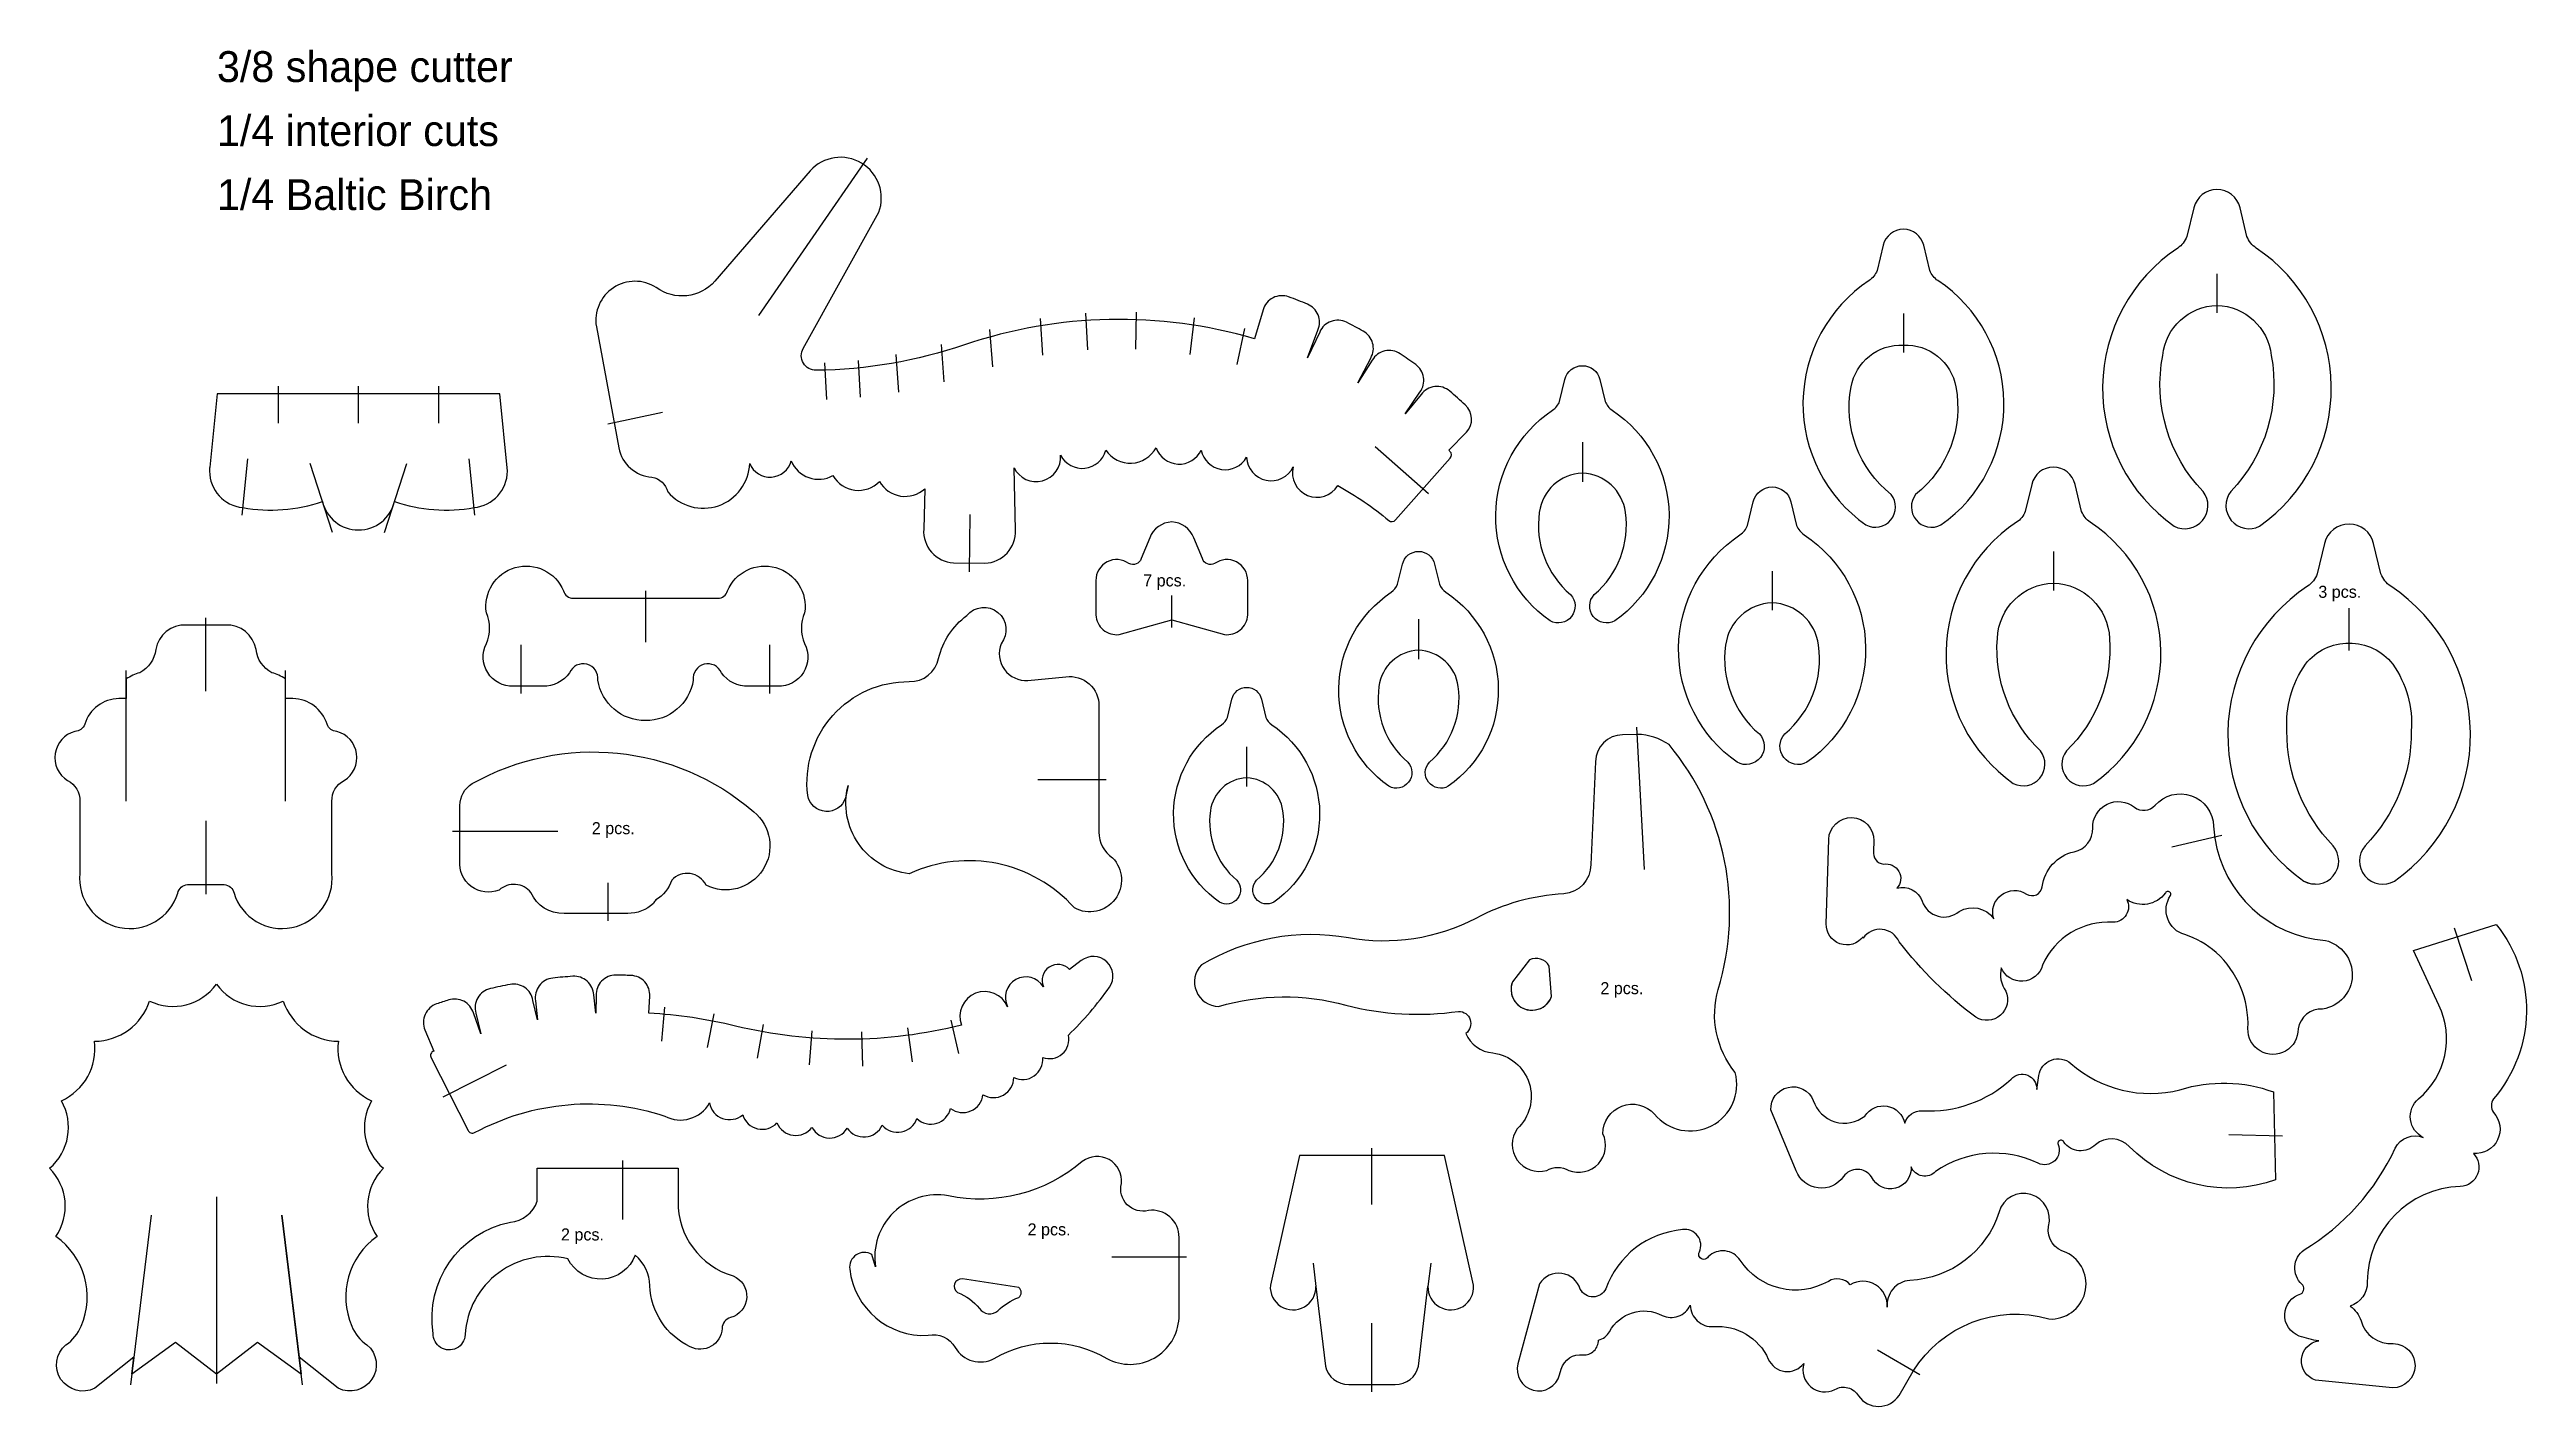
# Model space of a CAD drawing. Extents: x 18 to 582, y 5 to 215.
# Drawn here: x 17.6 to 80.9, y 4.8 to 39.5 of the extents above; entities outside this region: 3.
import ezdxf

# ---------------------------------------------------------------- set-up
doc = ezdxf.new("R2010")
doc.units = 0
doc.layers.get('0').update_dxf_attribs({"linetype": 'CONTINUOUS'})
for name, color, linetype in [('GLOBALSHEETSTOCK', 131, 'CONTINUOUS'), ('QUANTITY', 3, 'CONTINUOUS'), ('ROUTE_T79Z0_244', 4, 'CONTINUOUS'), ('SHAPE_Z0_25C', 2, 'CONTINUOUS'), ('TEMP', 7, 'CONTINUOUS')]:
    doc.layers.add(name, color=color, linetype=linetype)

# ---------------------------------------------------------------- blocks, each defined once
blk = doc.blocks.new('*U0')
at = {"layer": 'ROUTE_T79Z0_244'}
for p, q in [((55.423, 16.222), (54.985, 15.66)), ((55.985, 15.285), (55.923, 16.066))]:
    blk.add_line(p, q, dxfattribs=at)
for centre, radius, start, end in [((55.593, 15.888), 0.375, 28.37648, 116.96767), ((55.485, 15.473), 0.534, 159.44395, 339.44395)]:
    blk.add_arc(centre, radius, start, end, dxfattribs=at)

msp = doc.modelspace()

# ---------------------------------------------------------------- linework, layer by layer
at = {"layer": 'ROUTE_T79Z0_244', "linetype": 'CONTINUOUS'}
for p, q in [((35.742, 32.685), (38.519, 36.696)), ((72.974, 33.748), (72.974, 32.749)), ((41.716, 31.372), (41.644, 32.325)), ((42.993, 31.667), (42.936, 32.608)), ((44.142, 31.805), (44.096, 32.737)), ((45.374, 31.825), (45.384, 32.762)), ((46.76, 31.688), (46.872, 32.62)), ((47.955, 31.432), (48.153, 32.349)), ((64.969, 32.735), (64.969, 31.736)), ((39.241, 31.683), (39.31, 30.727)), ((40.399, 31.94), (40.472, 30.987)), ((37.421, 31.473), (37.473, 30.537)), ((38.278, 31.53), (38.33, 30.593)), ((23.475, 30.878), (23.475, 29.93)), ((25.522, 29.93), (25.522, 30.878)), ((27.569, 30.878), (27.569, 29.93)), ((52.841, 28.124), (51.483, 29.326)), ((56.772, 29.45), (56.772, 28.431)), ((22.55, 27.578), (22.694, 29.024)), ((24.857, 27.139), (24.288, 28.899)), ((26.188, 27.139), (26.756, 28.899)), ((28.496, 27.578), (28.351, 29.024)), ((41.13, 27.602), (41.114, 26.134)), ((68.799, 26.656), (68.799, 25.658)), ((61.615, 26.152), (61.615, 25.153)), ((46.288, 24.714), (46.288, 25.533)), ((52.589, 24.926), (52.589, 23.907)), ((76.349, 24.127), (76.349, 25.205)), ((29.674, 23.024), (29.674, 24.274)), ((36.028, 23.024), (36.028, 24.274)), ((58.36, 18.535), (58.162, 22.171)), ((48.2, 21.669), (48.2, 20.65)), ((71.823, 19.11), (73.1, 19.413)), ((33.269, 14.149), (33.346, 15.02)), ((34.436, 13.986), (34.601, 14.845)), ((35.858, 14.575), (35.701, 13.715)), ((40.648, 14.687), (40.846, 13.835)), ((37.098, 14.416), (37.032, 13.543)), ((38.366, 14.389), (38.394, 13.514)), ((39.543, 14.486), (39.658, 13.619)), ((29.295, 13.537), (27.678, 12.716)), ((21.896, 10.175), (21.896, 5.406)), ((44.755, 8.637), (46.66, 8.637)), ((49.899, 8.477), (49.969, 7.884)), ((52.9, 8.477), (52.829, 7.884)), ((64.303, 6.263), (65.386, 5.632))]:
    msp.add_line(p, q, dxfattribs=at)
at = {"layer": 'ROUTE_T79Z0_244'}
for p, q in [((31.887, 29.916), (33.289, 30.209)), ((32.851, 25.649), (32.851, 24.336)), ((21.626, 23.087), (21.626, 24.962)), ((19.595, 20.275), (19.595, 23.618)), ((23.657, 20.275), (23.657, 23.618)), ((42.867, 20.831), (44.616, 20.831)), ((21.626, 19.775), (21.626, 17.9)), ((27.927, 19.508), (30.614, 19.508)), ((31.896, 17.225), (31.896, 18.195)), ((79.028, 17.046), (79.473, 15.702)), ((51.399, 9.978), (51.399, 11.416)), ((74.644, 11.724), (73.274, 11.757)), ((32.275, 9.59), (32.275, 11.1)), ((20.225, 9.706), (19.7, 5.369)), ((51.399, 5.197), (51.399, 6.946))]:
    msp.add_line(p, q, dxfattribs=at)
for points in [[(54.985, 15.66, 1), (55.985, 15.285), (55.923, 16.066, 0.40703), (55.423, 16.222), (54.985, 15.66)], [(40.942, 8.075, 0.792033), (40.817, 7.731, -0.128281), (41.38, 7.325, 0.457427), (41.848, 7.263, -0.098324), (42.38, 7.606, 0.501339), (42.38, 7.856), (40.942, 8.075)]]:
    msp.add_lwpolyline(points, format="xyb", dxfattribs=at)
msp.add_lwpolyline([(24.092, 5.369), (23.568, 9.706), (24.006, 6.081)], dxfattribs=at)
at = {"layer": 'SHAPE_Z0_25C'}
for points in [[(52.25, 30.168), (52.625, 30.727, 0.418107), (52.516, 31.43, 0.008873), (52.12, 31.705, 0.434576), (51.408, 31.538), (51.041, 30.96), (51.369, 31.595, 0.41783), (51.178, 32.28, 0.008877), (50.753, 32.507, 0.43474), (50.066, 32.258), (49.752, 31.601), (50.02, 32.31, 0.417669), (49.751, 32.969, 0.009479), (49.272, 33.156, 0.434072), (48.619, 32.827), (48.401, 32.085), (48.401, 32.085, 0.154452), (40.998, 31.931, -0.078798), (37.209, 31.281, -0.580401), (36.879, 31.842), (38.807, 35.316, 0.827224), (37.054, 36.375), (34.624, 33.555, -0.384739), (33.125, 33.395, 0.650774), (31.596, 32.391), (32.167, 29.299, 0.334626), (33.013, 28.551, -0.301455), (33.42, 28.177, 0.68369), (35.512, 28.901, 0.715582), (36.574, 28.967, 0.45296), (37.638, 28.594, 0.498066), (38.825, 28.441, 0.481092), (39.982, 28.257), (39.954, 27.226, 0.415015), (40.714, 26.363), (41.518, 26.354, 0.415015), (42.297, 27.2), (42.262, 28.794, 0.828817), (43.449, 29.11, 0.680596), (44.605, 29.239, 0.563008), (45.886, 29.304, 0.67247), (47.042, 29.245, 0.695993), (48.199, 29.06, 0.781744), (49.387, 28.813, 0.858101), (50.525, 28.338, -0.048816), (51.829, 27.446, 0.406533), (52.003, 27.459), (53.399, 29.038, 0.403893), (53.391, 29.211, 0.00087), (53.36, 29.241), (53.816, 29.699, 0.408062), (53.781, 30.397, 0.009768), (53.384, 30.749, 0.434296), (52.658, 30.666), (52.251, 30.169)], [(21.719, 28.708, 0.386663), (22.568, 27.774, 0.125354), (24.601, 27.931, 0.789587), (26.443, 27.93, 0.125195), (28.476, 27.774, 0.386663), (29.325, 28.708), (29.132, 30.681), (21.913, 30.681), (21.725, 28.805, 0.025966), (21.72, 28.708)], [(46.288, 24.909), (47.632, 24.533, 0.434589), (48.226, 25.033), (48.226, 25.909, 0.618823), (47.382, 26.346, -0.469587), (47.069, 26.471), (46.85, 27.002, 0.30305), (46.288, 27.409, 0.30305), (45.726, 27.002), (45.507, 26.471, -0.469586), (45.194, 26.346, 0.618824), (44.35, 25.909), (44.35, 25.033, 0.434589), (44.944, 24.533), (46.288, 24.909)], [(67.468, 16.021, 0.22046), (67.581, 15.426, -0.735842), (66.818, 14.759, -0.068922), (64.861, 16.687, 0.585737), (63.94, 16.779), (63.941, 16.813, -0.729026), (62.999, 17.146), (63.061, 19.298, -1), (64.213, 19.265), (64.206, 19.003, 0.417783), (64.458, 18.668, -0.726421), (64.802, 18.053, -0.402328), (65.449, 17.72, 0.532964), (66.394, 17.463, -0.396963), (67.274, 17.273, -0.705061), (68.112, 17.905, 0.545451), (68.513, 18.091, -0.316858), (69.325, 18.986, 0.373757), (69.803, 19.595, -0.636833), (70.868, 20.123, 0.385908), (71.395, 20.173, -0.681615), (72.889, 19.637), (72.92, 19.331, 0.348025), (75.742, 16.721, -0.822908), (75.673, 14.967, 0.384566), (75.045, 14.461, -1.025768), (73.765, 14.471, 0.222867), (72.953, 16.416, 0.097837), (72.153, 16.869, -0.508911), (71.787, 17.865, 1), (71.659, 17.934, -0.404499), (70.669, 17.765, -0.56647), (70.323, 17.185, 0.315904), (68.52, 16.088, -0.713674), (67.467, 16.021)]]:
    msp.add_lwpolyline(points, format="xyb", dxfattribs=at)
at = {"layer": 'SHAPE_Z0_25C', "linetype": 'CONTINUOUS'}
for points in [[(72.385, 35.433), (72.208, 34.696, -0.148481), (71.973, 34.402, 0.527768), (71.884, 27.301, 0.803211), (72.62, 28.186, -0.24313), (71.59, 31.662, -0.377535), (72.974, 32.937, -0.377663), (74.359, 31.662, -0.243151), (73.327, 28.186, 0.803211), (74.064, 27.301, 0.527766), (73.976, 34.402, -0.148481), (73.74, 34.696), (73.563, 35.433, 0.791307)], [(64.969, 31.924, -0.377056), (66.307, 30.855, -0.279789), (65.28, 28.109, 0.803211), (65.927, 27.332, 0.527766), (65.85, 33.571, -0.148481), (65.643, 33.829), (65.487, 34.476, 0.791307), (64.452, 34.476), (64.297, 33.829, -0.148481), (64.09, 33.571, 0.527768), (64.012, 27.332, 0.803211), (64.659, 28.109, -0.279789), (63.632, 30.855, -0.377056)], [(56.772, 31.398, -0.347795), (57.219, 31.045), (57.353, 30.487, 0.148481), (57.531, 30.264, -0.527766), (57.598, 24.883, -0.853854), (57.074, 25.553, 0.257503), (57.872, 27.654, 0.367334), (56.772, 28.653, 0.367334), (55.672, 27.654, 0.257503), (56.471, 25.553, -0.853854), (55.946, 24.883, -0.527766), (56.013, 30.264, 0.148481), (56.191, 30.487), (56.326, 31.045, -0.347795)], [(67.858, 27.401, 0.527768), (67.775, 20.731, 0.803211), (68.467, 21.562, -0.222798), (67.367, 24.436, -0.394575), (68.799, 25.846, -0.394575), (70.231, 24.436, -0.222798), (69.131, 21.562, 0.803211), (69.823, 20.731, 0.527766), (69.74, 27.401, -0.148481), (69.519, 27.677), (69.352, 28.369, 0.791307), (68.245, 28.369), (68.08, 27.677, -0.148481)], [(61.615, 28.303, -0.347795), (62.097, 27.922), (62.242, 27.32, 0.148481), (62.435, 27.079, -0.527766), (62.506, 21.271, -0.853854), (61.941, 21.995, 0.257503), (62.802, 24.262, 0.367334), (61.615, 25.341, 0.367334), (60.428, 24.262, 0.257503), (61.29, 21.995, -0.853854), (60.724, 21.271, -0.527766), (60.795, 27.079, 0.148481), (60.988, 27.32), (61.133, 27.922, -0.347795)], [(75.287, 25.768, 0.527768), (75.193, 18.236, 0.837663), (75.942, 19.136, -0.196213), (74.761, 22.071, -0.173558), (75.237, 23.78, -0.229816), (76.349, 24.314, -0.229816), (77.461, 23.78, -0.173558), (77.937, 22.071, -0.196213), (76.756, 19.136, 0.837663), (77.505, 18.236, 0.527766), (77.412, 25.768, -0.148481), (77.162, 26.08), (76.974, 26.861, 0.791307), (75.724, 26.861), (75.537, 26.08, -0.148481)], [(52.589, 26.656, -0.347795), (53, 26.331), (53.124, 25.817, 0.148481), (53.288, 25.612, -0.527766), (53.349, 20.658, -0.853854), (52.867, 21.275, 0.257503), (53.602, 23.209, 0.367334), (52.589, 24.13, 0.367334), (51.577, 23.209, 0.257503), (52.312, 21.275, -0.853854), (51.829, 20.658, -0.527766), (51.89, 25.612, 0.148481), (52.054, 25.817), (52.178, 26.331, -0.347795)], [(22.126, 24.775), (21.626, 24.775), (21.126, 24.775), (21.126, 24.775, 0.382437), (20.345, 24.149, -0.243928), (19.938, 23.556, 0.08213), (19.595, 23.399), (19.595, 22.899), (19.407, 22.899, 0.321621), (18.532, 22.243, -0.303312), (18.282, 22.056, 0.658296), (18.095, 20.806, -0.297721), (18.407, 20.275), (18.407, 18.431, 0.905792), (20.907, 17.931, -0.32658), (21.157, 18.149), (21.626, 18.149), (22.095, 18.149, -0.32658), (22.345, 17.931, 0.905792), (24.845, 18.431), (24.845, 20.275, -0.297721), (25.157, 20.806, 0.658492), (24.969, 22.056, -0.303312), (24.719, 22.243, 0.321331), (23.845, 22.899), (23.657, 22.899), (23.657, 23.399, 0.082331), (23.313, 23.556, -0.243712), (22.907, 24.149, 0.382437)], [(48.2, 23.184, -0.347795), (48.576, 22.886), (48.689, 22.416, 0.148481), (48.839, 22.229, -0.527766), (48.895, 17.697, -0.853854), (48.454, 18.261, 0.257503), (49.126, 20.03, 0.367334), (48.2, 20.872, 0.367334), (47.273, 20.03, 0.257503), (47.946, 18.261, -0.853854), (47.504, 17.697, -0.527766), (47.56, 22.229, 0.148481), (47.711, 22.416), (47.824, 22.886, -0.347795)], [(33.521, 18.258, -0.177228), (33.114, 17.758, 0.050128), (33.052, 17.664, -0.194266), (32.396, 17.413), (31.896, 17.413), (30.771, 17.413, -0.312972), (29.927, 17.945, 0.429723), (29.114, 18.008, -0.566176), (28.114, 18.758), (28.114, 19.508), (28.114, 20.164, -0.261979), (28.427, 20.726, -0.316235), (35.614, 20.008, -0.896792), (34.396, 18.132, 0.535608)], [(57.797, 21.972, 0.413363), (57.11, 21.285), (56.985, 18.66, -0.391164), (56.297, 17.91, 0.108576), (54.048, 17.285, -0.166976), (50.797, 16.785, 0.181019), (47.047, 16.097, 0.659171), (47.485, 15.035, -0.141056), (50.735, 15.066, 0.099415), (53.61, 14.91, -0.72198), (53.797, 14.348, 0.282793), (54.485, 13.848, -0.634932), (55.11, 11.91, 0.711781), (55.86, 10.848, -0.2685), (56.423, 10.848, 0.682464), (57.297, 11.785, -0.693685), (58.61, 12.285, 0.804326), (60.673, 13.348, -0.241609), (60.235, 15.472, 0.253574), (58.985, 21.722, 0.144918), (58.172, 21.984)]]:
    msp.add_lwpolyline(points, format="xyb", close=True, dxfattribs=at)
at = {"layer": 'SHAPE_Z0_25C'}
for points in [[(32.851, 22.336, -0.37294), (31.633, 23.368, 0.871142), (30.914, 23.555, -0.251347), (30.227, 23.212), (29.664, 23.212), (29.477, 23.212, -0.570733), (28.789, 24.305, 0.210712), (28.789, 25.087, -0.888352), (30.758, 25.649, 0.350569), (31.008, 25.462), (32.851, 25.462), (34.695, 25.462, 0.350569), (34.945, 25.649, -0.888352), (36.914, 25.087, 0.210712), (36.914, 24.305, -0.570271), (36.227, 23.212), (36.039, 23.212), (35.477, 23.212, -0.25168), (34.789, 23.555, 0.871144), (34.07, 23.368, -0.373175)], [(44.429, 20.831), (44.429, 19.487, 0.252187), (44.773, 18.831, -0.861843), (43.804, 17.55, 0.329307), (39.586, 18.425, -0.456882), (38.023, 20.675), (37.96, 20.362, -0.780463), (36.992, 20.425, -0.452178), (39.586, 23.331, 0.360314), (40.336, 23.925, -0.17391), (41.054, 25.019, -1), (41.929, 24.3, 0.551056), (42.617, 23.362), (43.586, 23.456, -0.453447), (44.429, 22.706), (44.429, 20.831)], [(80.036, 12.674, 0.300955), (80.034, 12.329, -0.687169), (79.523, 11.28, -0.643311), (79.188, 10.434, 0.40651), (76.812, 7.999, -0.336188), (76.376, 7.383, -0.158704), (76.653, 7.01, 0.365747), (77.475, 6.427, -1), (77.458, 5.298), (75.489, 5.491, -0.795129), (75.573, 6.495, -0.048104), (75.076, 6.617, -0.728484), (75.119, 7.694, 0.501338), (75.143, 7.943, -0.47748), (75.198, 8.817, 0.149328), (77.526, 11.413, -0.394179), (78.243, 11.689, -0.540066), (78.12, 12.674, 0.342665), (78.639, 15.072), (77.991, 16.465), (80.106, 17.126, -0.361541)], [(32.96, 15.295, 0.420533), (32.481, 15.826, 0.007082), (32.097, 15.836, 0.431872), (31.591, 15.312), (31.581, 14.862), (31.528, 15.33, 0.420502), (30.994, 15.805, 0.009442), (30.483, 15.76, 0.432614), (30.044, 15.178), (30.096, 14.689), (29.978, 15.191, 0.419768), (29.392, 15.597, 0.009444), (28.89, 15.492, 0.433259), (28.523, 14.862), (28.647, 14.337), (28.456, 14.868, 0.41913), (27.826, 15.201, 0.005978), (27.518, 15.1, 0.43302), (27.219, 14.434), (27.443, 13.897, 0.443569), (27.377, 13.723), (28.319, 11.868, 0.420971), (28.489, 11.814, -0.205884), (33.343, 12.236, 0.410167), (34.484, 12.571, 0.583372), (35.333, 12.27, 0.582268), (36.208, 12.062, 0.582266), (37.1, 11.947, 0.582268), (37.999, 11.927, 0.582266), (38.896, 12.002, 0.582268), (39.779, 12.171, 0.582266), (40.64, 12.432, 0.582268), (41.468, 12.782, 0.582266), (42.255, 13.218, 0.582268), (42.992, 13.734, 0.601415), (43.648, 14.304, 0.047438), (44.699, 15.527, 0.85546), (43.975, 16.206), (43.677, 15.98, 0.837337), (43.009, 15.54, 0.959464), (42.095, 15.029, 0.978916), (40.919, 14.56, -0.121926), (35.152, 14.534, 0.045808), (32.933, 14.862)], [(21.896, 15.607, 0.366609), (23.603, 15.174, 0.322173), (25.009, 14.146, 0.328105), (25.856, 12.624, 0.361901), (26.158, 10.901, 0.361901), (25.996, 9.158, 0.353506), (25.349, 6.872, 0.150307), (25.739, 6.393, -0.890213), (25.006, 5.284), (24.006, 6.081), (24.058, 5.646), (22.944, 6.456), (21.896, 5.643), (20.849, 6.456), (19.734, 5.646), (19.787, 6.081), (18.787, 5.284, -0.890213), (18.053, 6.393, 0.150307), (18.443, 6.872, 0.353506), (17.797, 9.158, 0.361901), (17.634, 10.901, 0.361901), (17.936, 12.624, 0.328105), (18.783, 14.146, 0.322173), (20.189, 15.174, 0.366609)], [(74.421, 12.851), (74.473, 10.606, -0.291826), (70.736, 11.456, 0.402761), (69.871, 11.503, -0.463977), (69.063, 11.573, 1), (68.919, 11.513, -0.692372), (68.409, 11.031, 0.268369), (65.789, 10.822, -0.548856), (65.167, 10.936, -0.825365), (64.155, 10.684, 0.517278), (63.44, 10.693, -0.602865), (62.231, 10.834), (61.584, 12.392, -0.839785), (62.666, 12.637, 0.526002), (63.983, 12.237, -0.667589), (65.007, 12.054, -0.349372), (65.449, 12.373, 0.205062), (67.72, 13.181, -0.707107), (68.373, 12.911), (68.426, 13.271, -0.590339), (69.246, 13.578, 0.248053), (72.029, 12.907, -0.165162)], [(33.681, 10.059, 0.334582), (35.088, 8.152, -0.71168), (35.025, 7.09, 0.356662), (34.807, 6.809, -0.538663), (33.994, 6.34, -0.278351), (32.963, 7.903, 0.213218), (32.588, 8.684, -0.656743), (30.869, 8.59, 0.467784), (28.244, 6.653, -1), (27.431, 6.684, -0.401603), (29.4, 9.527, 0.290334), (30.088, 10.059), (30.088, 10.903), (33.681, 10.903)], [(44.004, 11.075, -0.23264), (40.583, 10.2, 0.515723), (38.723, 8.387), (38.63, 8.7, 0.629912), (38.067, 8.325, 0.397519), (40.067, 6.637, -0.336364), (40.755, 6.325, 0.402274), (41.755, 6.044, -0.27492), (44.63, 6.044, 0.550221), (46.473, 7.075), (46.473, 8.637), (46.473, 9.137, 0.457294), (45.692, 9.825, -0.573969), (45.004, 10.512, 0.657454)], [(49.549, 11.228), (48.805, 7.915, 1.056249), (49.969, 7.884), (50.211, 5.852, 0.359378), (50.805, 5.384), (51.993, 5.384, 0.359378), (52.587, 5.852), (52.829, 7.884, 1.056249), (53.993, 7.915), (53.249, 11.228)], [(67.41, 9.789, -0.316251), (65.129, 8.039, 0.421862), (64.556, 7.351, 0.604927), (63.612, 7.928, 0.366782), (63.052, 8.014, -0.396358), (60.802, 8.552, 0.473535), (59.986, 8.642, -1), (59.76, 8.768, 0.591998), (59.33, 9.335, 0.294883), (57.371, 7.822, -0.612965), (56.719, 7.813, 0.64644), (55.681, 7.953), (55.126, 5.91, 1), (56.189, 5.625), (56.232, 5.769, -0.381612), (56.789, 6.134, 0.432752), (57.182, 6.514, 0.21253), (57.466, 6.729, -0.410388), (58.808, 7.146, 0.422771), (59.524, 7.406, 0.424836), (60.121, 6.859, -0.317766), (61.518, 6.031, 0.570972), (62.425, 5.917, 0.662137), (63.218, 5.252, -0.418563), (63.821, 5.09, 0.53395), (64.859, 5.102), (65.219, 5.717, -0.337744), (68.683, 7.054, 0.822908), (69.125, 8.753, -0.384566), (68.67, 9.419, 1)]]:
    msp.add_lwpolyline(points, format="xyb", close=True, dxfattribs=at)
at = {"layer": 'SHAPE_Z0_25C', "linetype": 'CONTINUOUS'}
msp.add_arc((75.48, 18.791), 0.625, 242.67484, 270, dxfattribs=at)
at = {"layer": 'TEMP', "linetype": 'CONTINUOUS'}
for points in [[(570.805, 207.912), (577.909, 207.912), (577.909, 215.016), (570.805, 215.016)], [(570.805, 207.912), (577.909, 207.912), (577.909, 215.016), (570.805, 215.016)], [(575.818, 196.94), (582.012, 196.94), (582.012, 206.059), (575.818, 206.059)]]:
    msp.add_lwpolyline(points, close=True, dxfattribs=at)

# ---------------------------------------------------------------- block references
at = {"layer": 'ROUTE_T79Z0_244', "linetype": 'CONTINUOUS'}
msp.add_blockref('*U0', (0, 0), dxfattribs=at)

# ---------------------------------------------------------------- texts
at = {"linetype": 'CONTINUOUS'}
for s, p in [('3/8 shape cutter', (21.909, 38.644)), ('1/4 interior cuts', (21.909, 37.009))]:
    msp.add_text(s, height=0.7874, dxfattribs=at).set_placement(p)
at = {"layer": 'GLOBALSHEETSTOCK', "linetype": 'CONTINUOUS'}
msp.add_text('1/4 Baltic Birch', height=0.7874, dxfattribs=at).set_placement((21.909, 35.374))
at = {"layer": 'QUANTITY', "linetype": 'CONTINUOUS'}
for s, p in [('7 pcs.', (45.559, 25.762)), ('3 pcs.', (75.562, 25.471)), ('2 pcs.', (31.48, 19.434)), ('2 pcs.', (57.231, 15.348)), ('2 pcs.', (42.607, 9.188)), ('2 pcs.', (30.693, 9.058))]:
    msp.add_text(s, height=0.3076, dxfattribs=at).set_placement(p)

doc.saveas('drawing.dxf')
